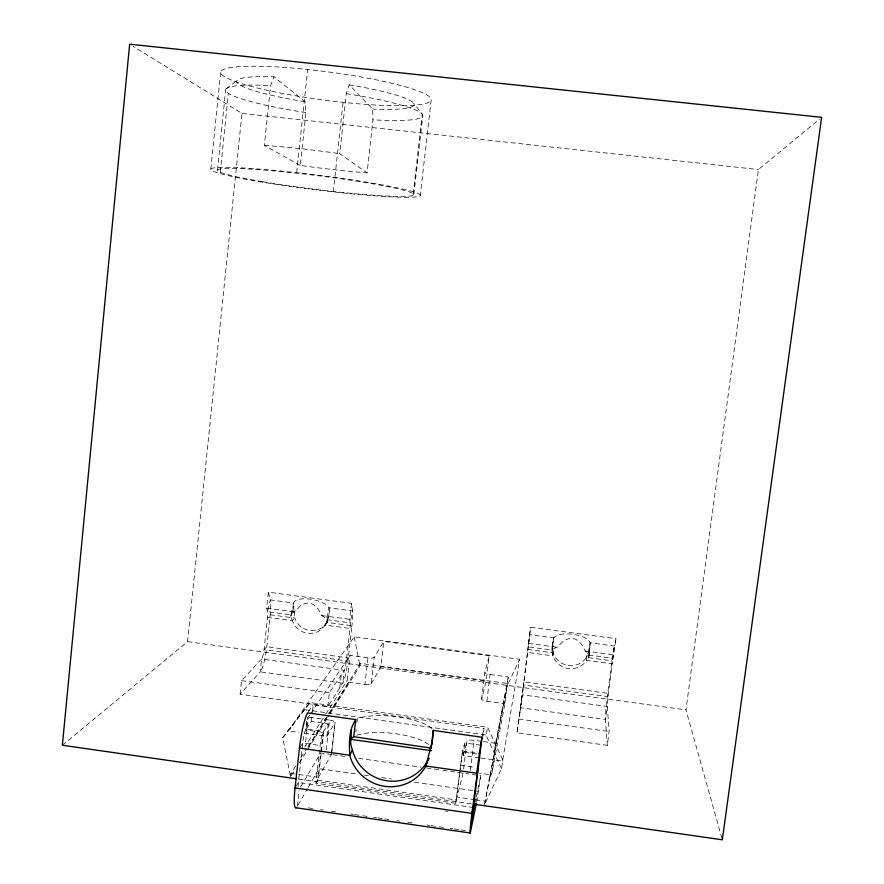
<?xml version="1.0" encoding="UTF-8"?>
<svg xmlns="http://www.w3.org/2000/svg" width="884" height="884" viewBox="0 0 884 884"><rect width="100%" height="100%" fill="white"/><g stroke="black" fill="none" stroke-linecap="round" stroke-linejoin="round"><path stroke-width="0.66" stroke-dasharray="4.42 3.31" d="M522.996 688.791L516.996 732.77L607.308 745.345L609.098 731.543L607.164 704.659L612.203 663.84L586.567 660.381A18.719 18.31 17.9 0 1 552.997 655.851L552.732 643.872M552.699 646.624L552.964 641.187A20.277 4.95 80.5 0 1 553.793 637.928A18.619 7.514 7.2 0 1 572.976 634.292A18.619 7.514 7.2 0 1 590.059 642.767L614.269 646.016L616.015 638.668L530.577 627.242L523.317 686.304M290.88 616.115L293.709 606.391L294.836 618.049L292.372 620.656L267.565 617.308L270.25 614.734L294.836 618.049A18.199 17.757 44.1 0 0 327.224 622.413L351.954 625.75L348.329 657.884A21.36 2.619 -81.8 0 1 342.793 683.21L327.842 706.438L240.117 694.216L260.239 671.818L261.609 659.033A7.978 1.414 -81.3 0 0 264.084 649.607L267.565 617.308A7.967 1.425 -81.5 0 0 267.565 611.728L266.67 608.159L268.382 592.192L351.512 603.308L352.539 610.921A21.338 2.641 -81.9 0 1 351.954 625.75L349.987 628.436L325.036 625.076A18.365 17.912 44.1 0 1 292.372 620.656L290.88 616.115L292.339 609.198L290.913 615.43M268.382 592.192L270.272 599.893L293.676 603.032A18.321 7.337 11.4 0 1 310.14 599.131A18.321 7.337 11.4 0 1 328.981 607.761A19.967 7.194 -64.7 0 1 329.555 611.231L327.842 620.745L323.975 626.59M589.827 646.138L588.921 656.293L586.567 660.381L586.479 657.376L589.827 646.138A20.111 4.1 -66.8 0 0 590.037 642.801L588.921 656.293L589.374 651.53M589.164 653.707L589.982 645.055M210.812 169.231L220.68 72.046M217.475 170.159L225.652 89.892M220.304 172.236L228.359 93.317M62.366 745.256L187.552 641.662L241.973 113.406L133.164 46.366M300.273 165.418L264.349 145.374L270.603 85.56L274.007 76.797L305.091 101.737L305.919 112.566L300.273 165.418A99.063 8.464 7.2 0 0 367.081 172.844L372.96 119.826L372.628 109.019L349.18 84.82L346.274 93.66L339.732 153.683L367.081 172.844M240.117 694.216L241.564 680.625L261.609 659.033L344.241 670.37A8.011 0.983 -81.8 0 0 346.329 660.845L349.987 628.436A8 0.995 -81.9 0 0 350.197 622.855L352.539 610.921L328.981 607.761L326.539 619.673L326.793 622.192L325.036 625.076L327.246 620.955L326.881 621.861M296.67 172.689L307.676 69.493M333.312 191.916L343.069 102.4M290.604 776.782L290.98 773.401L295.93 765.533M297.333 806.285L299.068 790.661M298.085 786.727A10.818 1.492 -81 0 1 298.383 782.428L302.748 743.035A10.774 1.503 -81.2 0 1 305.72 729.963L306.748 720.747M306.361 728.991L311.334 721.454L328.262 723.819L323.599 731.411L306.361 728.991L307.665 717.178M309.93 714.813L308.394 717.101L305.113 746.626L325.058 715.278M311.334 721.454L312.339 712.427M312.483 711.145L313.201 704.692L484.012 728.482L483.062 736.273M480.631 745.179L464.752 742.947L462.641 750.958L455.757 803.258L315.908 783.213L320.13 745.488A10.785 1.392 -81.3 0 1 323.003 732.394L305.72 729.963M552.82 642.469L552.644 644.071L552.964 641.187L551.815 651.287L552.997 655.851L527.516 652.403L530.577 627.242M315.908 783.213L317.665 780.097L320.715 752.836M320.87 751.477L323.003 732.394M298.825 774.517L318.461 777.323L321.179 753.024M321.334 751.665L323.599 731.411M327.842 706.438L329.378 692.791L344.241 670.37L342.793 683.21L260.239 671.818A21.271 3.768 -81.3 0 0 266.791 646.745L270.25 614.734A21.238 3.801 -81.5 0 0 270.272 599.893L267.565 611.728L291.079 614.899A18.409 7.238 11.3 0 1 294.427 611.894L301.179 605.109L306.118 603.231A11.238 10.962 44.3 0 1 313.444 604.634L318.052 608.756L321.776 615.573A18.409 7.238 11.3 0 1 326.539 619.673L350.197 622.855L349.699 619.33L351.512 603.308M304.24 733.168L326.859 736.35L328.262 723.819M326.185 750.085L329.555 720.062L308.394 717.101M331.765 751.555L335.003 722.758A6.674 1.912 5.7 0 0 329.555 720.062M331.544 753.897L335.091 722.394M339.788 687.862L341.257 674.868M329.003 713.399L347.81 683.487L347.202 680.437L350.042 655.398L367.954 657.84A5.58 1.337 6.2 0 0 374.23 657.331L383.767 641.419L489.217 655.707L486.123 681.122L481.636 699.067A5.613 1.459 7.5 0 0 486.852 701.266L503.604 703.576L507.427 683.465L360.274 663.343L329.467 713.465M552.345 646.657L551.815 651.287L552.345 650.094A18.708 7.426 7.2 0 1 557.108 647.232L564.158 640.381L569.263 638.491A11.459 11.205 17.9 0 1 576.799 639.928L581.473 644.104L585.219 651.011A18.708 7.426 7.2 0 1 588.788 655L613.098 658.282L616.015 638.668M413.215 193.828L422.276 114.213L413.613 103.152M330.03 713.764L359.976 665.928L360.274 663.343M413.8 194.668L422.795 115.627M355.854 731.941L356.153 729.311M356.904 722.736L357.357 718.791A40.962 11.724 6.5 0 1 398.087 716.968A40.962 11.724 6.5 0 1 432.508 729.289M420.276 195.53A105.561 7.392 7.1 0 0 264.67 169.518A105.561 7.392 7.1 0 0 261.686 182.049A105.561 7.392 7.1 0 0 420.276 195.53L431.182 100.036A106.179 14.232 7.5 0 0 275.476 66.852A106.179 14.232 7.5 0 0 271.145 91.14A106.179 14.232 7.5 0 0 431.182 100.036M348.406 682.183L364.915 684.459L367.954 657.84M364.915 684.459A5.569 1.437 6.1 0 0 371.192 683.851L374.23 657.331M371.192 683.851L380.86 666.724L383.767 641.419M455.757 803.258L462.365 751.997L477.227 754.085M479.493 757.842L463.227 755.555L464.752 742.947M463.603 768.992L466.962 741.245A6.718 1.945 7.4 0 1 474.067 740.284L482.134 741.411M470.387 770.55L474.067 740.284M481.636 699.067L484.874 672.415L489.217 655.707M486.852 701.266L490.112 674.503A5.624 1.359 7.4 0 1 484.874 672.415M476.653 802.075L480.786 775.666L465.857 773.544M290.328 775.434L282.692 737.753L309.997 702.548L487.659 727.278L502.908 760.306L501.504 768.649L484.609 804.562L490.067 774.671L479.493 773.18M490.112 674.503L508.289 676.978L505.184 702.194L491.946 773.058L490.388 776.362L490.067 774.671M491.946 773.058L495.592 743.3L508.289 676.978M489.869 776.296L503.604 703.576M519.891 712.747L522.223 694.791L607.131 706.449L605.452 719.432L607.308 745.345M523.162 688.017L527.947 649.486L553.207 652.889A18.553 18.155 17.9 0 0 586.479 657.376L611.894 660.801L612.203 663.84L614.269 646.016A21.625 1.116 -83.3 0 0 611.894 660.801L607.695 693.299A21.658 1.105 -83.4 0 0 605.452 719.432L520.61 707.73L516.996 732.77M523.151 687.553L520.61 707.73M721.952 838.474L685.94 709.874L758.406 169.551L819.523 119.075M480.852 758.03L502.532 761.091L519.637 659.287L354.208 636.889L288.261 730.913L298.914 732.416M484.609 804.562L507.107 686.061L519.637 659.287M475.183 802.307L476.023 798.307M476.299 796.981L480.786 775.666M291.079 614.899L293.676 603.032A19.879 1.602 82.3 0 0 293.72 606.468M501.504 768.649L485.979 735.002L487.659 727.278M482.255 736.228L484.012 728.482M463.128 772.947L457.061 797.147L474.377 799.622M463.227 755.555L466.962 741.245M326.981 620.988L329.577 611.198M326.793 622.192L327.61 619.242M587.75 654.027L588.667 651.154M586.479 657.376L587.153 655.685M505.184 702.194L503.427 704.946M502.532 761.091L502.908 760.306M318.461 777.323L331.456 754.295M298.007 805.114L307.466 788.639M308.14 787.456L318.947 768.627L358.584 774.285M300.604 787.003L320.704 752.969L331.555 754.516M295.731 786.848L298.383 782.428L473.172 807.501M326.859 736.35L335.003 722.758M291.333 775.622L294.98 769.787M299.367 762.781L329.301 714.935M308.527 746.836L328.749 714.615M300.88 757.676L306.538 748.682M308.008 746.759L328.273 714.548M325.787 714.106L347.202 680.437M300.129 747.091L302.748 743.035L320.13 745.488M310.704 713.675L350.042 655.398M308.251 711.929L313.201 704.692M282.692 737.753L309.997 702.548M226.249 88.798L237.354 80.135M241.973 113.406L758.406 169.551M266.67 608.159L294.427 611.894M321.776 615.573L349.699 619.33M528.577 643.397L557.108 647.232M585.219 651.011L613.916 654.878M380.86 666.724L486.123 681.122M187.552 641.662L685.94 709.874M241.564 680.625L329.378 692.791M518.698 719.012L609.098 731.543M304.991 709.741L485.979 735.002M483.482 741.599L495.592 743.3M462.641 750.958L480.156 753.422M460.332 765.312L475.283 767.423M332.914 754.704L345.125 756.439M358.683 758.361L421.093 767.201M426.519 767.975L441.436 770.086M442.796 770.273L456.365 772.196M457.724 772.395L464.498 773.356M364.053 775.058L369.523 775.843M381.822 777.589L391.391 778.959M414.618 782.274L473.393 790.65M474.763 790.837L478.863 791.423M290.98 773.401L297.521 774.329M475.702 799.821L485.029 801.147M317.665 780.097L456.575 799.987M298.748 779.113L472.277 803.976M445.326 810.971L448.044 811.368M308.251 807.865L315.069 808.849M320.527 809.645L323.257 810.042M331.434 811.225L338.263 812.208M350.539 813.987L353.268 814.385M354.628 814.573L361.446 815.567M362.816 815.766L368.274 816.551M373.722 817.346L376.451 817.733M377.822 817.932L383.28 818.728M384.639 818.916L391.457 819.91M396.916 820.695L399.645 821.092M407.833 822.275L414.651 823.258M426.928 825.037L429.657 825.435M431.016 825.634L437.845 826.617M439.204 826.816L444.663 827.601M450.122 828.396L452.851 828.794M454.21 828.982L459.669 829.778M461.028 829.977L467.846 830.96M291.068 617.375L291.543 618.911M288.096 730.062L288.261 730.913M354.208 636.889L359.976 665.928M552.854 649.674L553.207 652.889M293.853 609.076L294.085 611.839M356.981 735.256A40.918 12.188 6.4 0 1 396.12 733.797A40.918 12.188 6.4 0 1 429.591 745.455M349.18 84.82A89.483 11.591 7.5 0 1 413.215 102.699A89.483 11.591 7.5 0 1 372.628 109.019M305.091 101.737A89.483 11.591 7.5 0 1 238.326 83.947A89.483 11.591 7.5 0 1 274.029 76.809M346.285 93.649A99.406 12.221 7.5 0 1 421.756 113.627A99.406 12.221 7.5 0 1 372.938 119.815M305.93 112.566A99.406 12.221 7.5 0 1 227.519 92.71A99.406 12.221 7.5 0 1 270.581 85.549M264.349 145.374A99.063 8.464 7.2 0 1 339.732 153.683M553.793 637.905L552.345 650.094L528.19 646.834L529.737 634.679L553.793 637.905M523.936 681.862L523.461 685.067L607.971 696.625L607.695 693.299L523.936 681.862M348.329 657.884L346.329 660.845L264.084 649.607L266.791 646.745L348.329 657.884M262.692 181.728A98.931 6.928 7.1 0 0 413.701 194.977A98.931 6.928 7.1 0 0 270.515 170.623A98.931 6.928 7.1 0 0 262.692 181.728"/><path stroke-width="1.33" d="M432.121 743.952L432.243 741.488L425.9 766.008A41.471 40.2 33.2 0 1 384.805 786.34A41.471 40.2 33.2 0 1 349.721 755.223L299.466 748.096L295.057 787.953A28.841 3.978 -81 0 0 296.372 807.545M433.215 734.56L433.226 730.405L482.023 737.223L472.487 814.882L474.896 803.633M431.679 748.173L353.755 736.704C348.616 738.847 351.125 746.096 352.407 750.052A40.973 39.747 33.2 0 0 387.07 780.804A40.973 39.747 33.2 0 0 427.69 760.693L429.281 758.284M431.259 747.599L433.226 730.405M299.466 748.096A28.741 4.022 -81.2 0 1 307.621 712.858L355.777 719.587L353.755 736.704M476.377 803.401L470.575 831.358L472.653 814.297M355.777 719.587C348.639 729.731 349.18 743.334 349.721 755.223L352.407 750.052M473.172 807.501L471.923 813.379A29.106 0.773 -82.5 0 0 470.575 831.358M478.001 767.809L471.923 813.379L295.057 787.953M427.69 760.693L425.9 766.008L476.819 773.224A29.006 0.785 -82.6 0 1 482.023 737.223M350.97 739.356L431.558 750.704M296.018 778.727L62.366 745.256L129.65 44.2L821.634 117.329L722.316 839.8L473.647 804.175M295.554 807.722L470.133 832.993M351.125 730.107L351.246 738.759M433.105 734.88A28.211 3.47 -74.9 0 1 432.088 741.82"/></g></svg>
